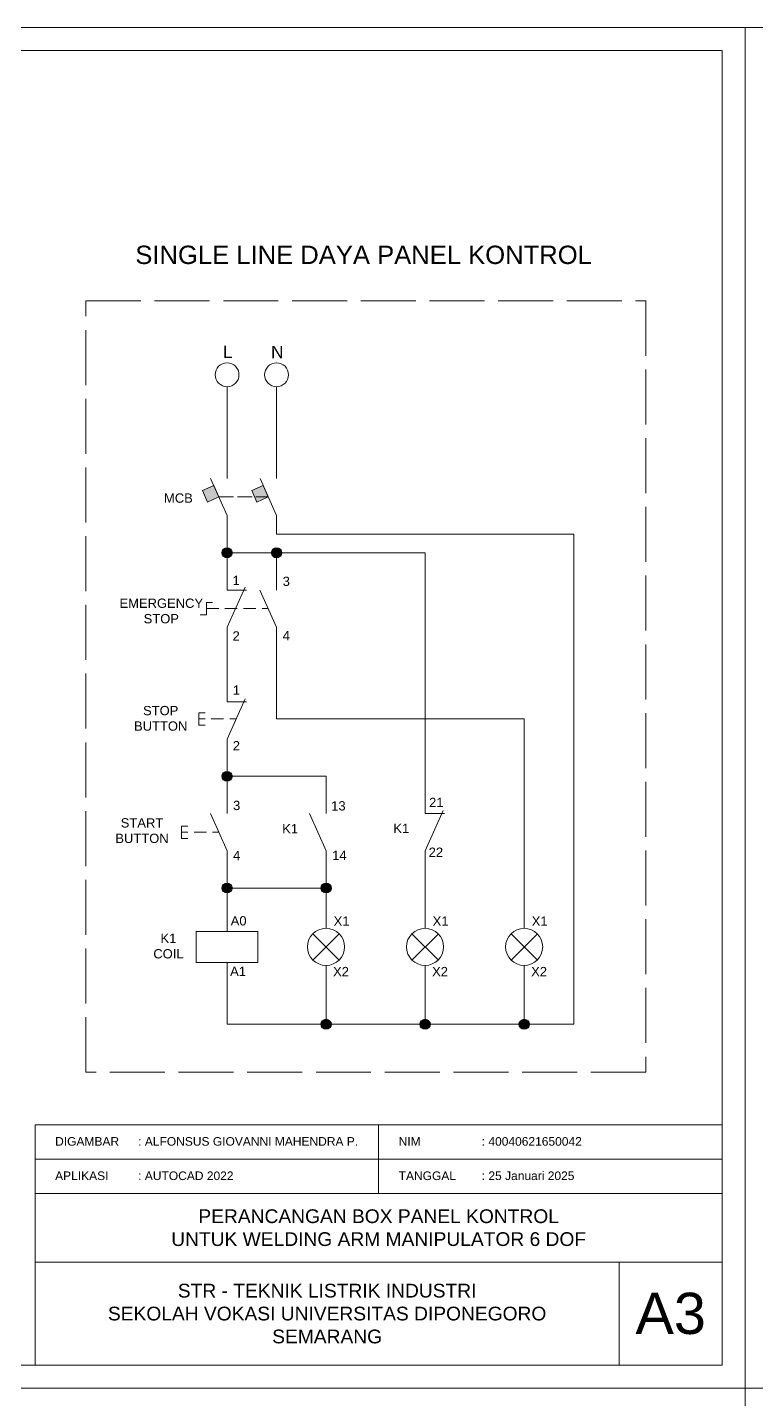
# Model space of a CAD drawing. Header units: millimetres. Extents: x 1937 to 4749, y 83 to 1608.
# Drawn here: x 2203.2 to 2362.3, y 377.4 to 676.9 of the extents above; entities that cross this region are included whole.
import ezdxf

# ---------------------------------------------------------------- set-up
doc = ezdxf.new("R2010")
doc.units = ezdxf.units.MM
doc.linetypes.add('ACAD_ISO02W100', pattern=[15, 12, -3])
doc.layers.get('0').update_dxf_attribs({"lineweight": 0})
doc.layers.add('Text', color=7, linetype='Continuous')
doc.styles.get("Standard").update_dxf_attribs({"font": 'arial.ttf'})

# ---------------------------------------------------------------- blocks, each defined once
blk = doc.blocks.new('AF')
at = {"linetype": 'Continuous'}
blk.add_polyline3d([(0, -0.12048, 0), (0, -0.48193, 0)], dxfattribs=at)
blk.add_circle((0, 0), 0.12048, dxfattribs=at)
blk = doc.blocks.new('CF')
at = {"linetype": 'Continuous'}
blk.add_line((-0.535, 1.205), (0, 0), dxfattribs=at)
for points in [[(0, 1.205, 0), (0, 1.807, 0)], [(0, -0.602, 0), (0, 0, 0)]]:
    blk.add_polyline3d(points, dxfattribs=at)
blk = doc.blocks.new('C1FNC')
at = {"linetype": 'Continuous'}
for p, q in [((0.578, 1.301), (0, 0)), ((0, 1.205), (0.63, 1.205))]:
    blk.add_line(p, q, dxfattribs=at)
for points in [[(0, 1.205, 0), (0, 1.807, 0)], [(0, -0.602, 0), (0, 0, 0)]]:
    blk.add_polyline3d(points, dxfattribs=at)
blk = doc.blocks.new('PB_NC')
for p, q in [((3391.4, 991.9), (3391.4, 976.8)), ((3405.9, 979.2), (3391.4, 946.7)), ((3391.4, 976.8), (3407.2, 976.8)), ((3368.6, 968), (3368.6, 958)), ((3368.6, 968), (3373.6, 968)), ((3368.6, 963), (3373.6, 963)), ((3373.6, 958), (3368.6, 958)), ((3378.6, 963), (3388.6, 963)), ((3393.6, 963), (3398.6, 963)), ((3391.4, 946.7), (3391.4, 931.6))]:
    blk.add_line(p, q)
blk = doc.blocks.new('PB_NO')
for p, q in [((3383, 912), (3383, 897)), ((3346.3, 886.9), (3346.3, 876.9)), ((3346.3, 886.9), (3351.3, 886.9)), ((3369.6, 897), (3383, 866.9)), ((3346.3, 881.9), (3351.3, 881.9)), ((3351.3, 876.9), (3346.3, 876.9)), ((3356.3, 881.9), (3366.3, 881.9)), ((3371.3, 881.9), (3376.3, 881.9)), ((3383, 866.9), (3383, 851.8))]:
    blk.add_line(p, q)
blk = doc.blocks.new('PB_NO NC')
for p, q in [((3486.8, 1074.4), (3486.8, 1059.3)), ((3526.8, 1074.4), (3526.8, 1059.3)), ((3501.3, 1061.7), (3486.8, 1029.2)), ((3486.8, 1059.3), (3502.6, 1059.3)), ((3513.4, 1059.3), (3526.8, 1029.2)), ((3470.1, 1049.3), (3470.1, 1039.3)), ((3470.1, 1049.3), (3475.1, 1049.3)), ((3470.1, 1044.3), (3480.1, 1044.3)), ((3485.1, 1044.3), (3495.1, 1044.3)), ((3500.1, 1044.3), (3510.1, 1044.3)), ((3515.1, 1044.3), (3520.1, 1044.3)), ((3470.1, 1039.3), (3465.1, 1039.3)), ((3486.8, 1029.2), (3486.8, 1014.1)), ((3526.8, 1029.2), (3526.8, 1014.1))]:
    blk.add_line(p, q)
blk = doc.blocks.new('Coil')
for p, q in [((3482.3, 921.6), (3482.3, 941.6)), ((3482.3, 896.6), (3482.3, 876.6))]:
    blk.add_line(p, q)
blk.add_lwpolyline([(3457.3, 921.6), (3507.3, 921.6), (3507.3, 896.6), (3457.3, 896.6)], close=True)
blk = doc.blocks.new('PILOT LAMP')
for p, q in [((3555.3, 953.4), (3555.3, 970.9)), ((3544.7, 949), (3566, 927.8)), ((3544.7, 927.8), (3566, 949)), ((3555.3, 905.9), (3555.3, 923.4))]:
    blk.add_line(p, q)
blk.add_circle((3555.3, 938.4), 15)
blk = doc.blocks.new('MCB 2POLE')
h = blk.add_hatch(color=256)
h.dxf.hatch_style = 1
h.paths.add_polyline_path([(3621.9, 991.6), (3612.8, 987.6), (3616.8, 978.4), (3626, 982.5)])
h.paths.add_polyline_path([(3661.9, 991.6), (3652.8, 987.6), (3656.8, 978.4), (3666, 982.5)])
for p, q in [((3632.7, 1012.6), (3632.7, 997.5)), ((3672.7, 1012.6), (3672.7, 997.5)), ((3619.3, 997.5), (3632.7, 967.4)), ((3659.3, 997.5), (3672.7, 967.4)), ((3632.7, 967.4), (3632.7, 952.4)), ((3672.7, 967.4), (3672.7, 952.4))]:
    blk.add_line(p, q)
at = {"linetype": 'ACAD_ISO02W100'}
blk.add_line((3626, 982.5), (3666, 982.5), dxfattribs=at)
for points in [[(3616.8, 978.4), (3612.8, 987.6), (3621.9, 991.6), (3626, 982.5)], [(3656.8, 978.4), (3652.8, 987.6), (3661.9, 991.6), (3666, 982.5)]]:
    blk.add_lwpolyline(points, close=True)

msp = doc.modelspace()

# ---------------------------------------------------------------- hatches: boundary and pattern name
at = {"layer": 'Text'}
h = msp.add_hatch(color=256, dxfattribs=at)
h.dxf.hatch_style = 1
h.paths.add_polyline_path([(2247.814, 562.268, 1), (2245.652, 562.268, 1)])
h = msp.add_hatch(color=256, dxfattribs=at)
h.dxf.hatch_style = 1
h.paths.add_polyline_path([(2256.463, 562.268, 1), (2258.626, 562.268, 1)])
h = msp.add_hatch(color=256, dxfattribs=at)
h.dxf.hatch_style = 1
h.paths.add_polyline_path([(2247.814, 513.487, 1), (2245.652, 513.487, 1)])
h = msp.add_hatch(color=256, dxfattribs=at)
h.dxf.hatch_style = 1
h.paths.add_polyline_path([(2245.652, 489.097, 1), (2247.814, 489.097, 1)])
h = msp.add_hatch(color=256, dxfattribs=at)
h.dxf.hatch_style = 1
h.paths.add_polyline_path([(2267.275, 489.097, 1), (2269.437, 489.097, 1)])
h = msp.add_hatch(color=256, dxfattribs=at)
h.dxf.hatch_style = 1
h.paths.add_polyline_path([(2269.437, 459.366, 1), (2267.275, 459.366, 1)])
h = msp.add_hatch(color=256, dxfattribs=at)
h.dxf.hatch_style = 1
h.paths.add_polyline_path([(2291.059, 459.366, 1), (2288.897, 459.366, 1)])
h = msp.add_hatch(color=256, dxfattribs=at)
h.dxf.hatch_style = 1
h.paths.add_polyline_path([(2312.682, 459.366, 1), (2310.52, 459.366, 1)])

# ---------------------------------------------------------------- linework, layer by layer
for p, q in [((2246.733, 590.712), (2246.733, 582.604)), ((2257.545, 590.712), (2257.545, 582.604)), ((2246.733, 566.322), (2246.733, 558.214)), ((2257.545, 566.322), (2322.412, 566.322)), ((2322.412, 566.322), (2322.412, 459.366)), ((2257.545, 562.268), (2246.733, 562.268)), ((2257.545, 558.214), (2257.545, 562.268)), ((2289.978, 562.268), (2257.545, 562.268)), ((2289.978, 513.487), (2289.978, 562.268)), ((2246.733, 541.932), (2246.733, 533.823)), ((2257.545, 541.932), (2257.545, 526.008)), ((2257.545, 526.008), (2311.601, 526.008)), ((2311.601, 526.008), (2311.601, 485.042)), ((2246.733, 517.541), (2246.733, 509.433)), ((2268.356, 513.487), (2246.733, 513.487)), ((2268.356, 509.433), (2268.356, 513.487)), ((2289.978, 509.433), (2289.978, 513.487)), ((2246.733, 493.151), (2246.733, 485.042)), ((2268.356, 493.151), (2268.356, 485.042)), ((2289.978, 493.151), (2289.978, 485.042)), ((2246.733, 489.097), (2268.356, 489.097)), ((2246.733, 467.474), (2246.733, 459.366)), ((2268.356, 467.474), (2268.356, 459.366)), ((2289.978, 467.474), (2289.978, 459.366)), ((2311.601, 467.474), (2311.601, 459.366)), ((2246.733, 459.366), (2311.601, 459.366)), ((2322.412, 459.366), (2311.601, 459.366))]:
    msp.add_line(p, q)
at = {"linetype": 'ByBlock'}
for p, q in [((2204.829, 437.445), (2354.829, 437.445)), ((2204.829, 384.945), (2204.829, 437.445)), ((2279.829, 422.445), (2279.829, 437.445)), ((2204.829, 429.945), (2354.829, 429.945)), ((2204.829, 422.445), (2354.829, 422.445)), ((2204.829, 407.445), (2354.829, 407.445)), ((2332.329, 407.445), (2332.329, 384.945))]:
    msp.add_line(p, q, dxfattribs=at)
for points in [[(1939.829, 676.945), (2359.829, 676.945), (2359.829, 379.945), (1939.829, 379.945)], [(2359.829, 676.945), (2779.829, 676.945), (2779.829, 379.945), (2359.829, 379.945)], [(1944.829, 671.945), (2354.829, 671.945), (2354.829, 384.945), (1944.829, 384.945)], [(1939.829, 379.945), (2359.829, 379.945), (2359.829, 82.945), (1939.829, 82.945)], [(2359.829, 379.945), (2779.829, 379.945), (2779.829, 82.945), (2359.829, 82.945)]]:
    msp.add_lwpolyline(points, close=True)
at = {"linetype": 'ACAD_ISO02W100'}
msp.add_lwpolyline([(2215.924, 617.284), (2338.151, 617.284), (2338.151, 448.894), (2215.924, 448.894)], close=True, dxfattribs=at)
at = {"layer": 'Text'}
for centre in [(2246.733, 562.268), (2257.545, 562.268), (2246.733, 513.487), (2246.733, 489.097), (2268.356, 489.097), (2268.356, 459.366), (2289.978, 459.366), (2311.601, 459.366)]:
    msp.add_circle(centre, 1.081, dxfattribs=at)

# ---------------------------------------------------------------- block references
for name, p, xscale, yscale, zscale in [('AF', (2246.733, 601.133), 21.62244866874113, 21.62244866874113, 21.62244866874113), ('AF', (2257.545, 601.133), 21.62244866874113, 21.62244866874113, 21.62244866874113), ('MCB 2POLE', (1264.891, 308.916), 0.270280608359264, 0.270280608359264, 0.270280608359264), ('PB_NO NC', (1304.318, 267.831), 0.270280608359264, 0.270280608359264, 0.270280608359264), ('PB_NC', (1330.105, 265.741), 0.270280608359264, 0.270280608359264, 0.270280608359264), ('PB_NO', (1332.379, 262.927), 0.270280608359264, 0.270280608359264, 0.270280608359264), ('CF', (2268.356, 497.221), 6.757015208981602, 6.757015208981602, 6.757015208981602), ('C1FNC', (2289.978, 497.221), 6.757015208981602, 6.757015208981602, 6.757015208981602), ('Coil', (1305.522, 230.54), 0.270280608359264, 0.270280608359264, 0.270280608359264), ('PILOT LAMP', (1307.414, 222.622), 0.270280608359264, 0.270280608359264, 0.270280608359264), ('PILOT LAMP', (1329.036, 222.622), 0.270280608359264, 0.270280608359264, 0.270280608359264), ('PILOT LAMP', (1350.659, 222.622), 0.270280608359264, 0.270280608359264, 0.270280608359264)]:
    msp.add_blockref(name, p, dxfattribs=dict(xscale=xscale, yscale=yscale, zscale=zscale))

# ---------------------------------------------------------------- texts
at = {"linetype": 'ByBlock'}
for s, width, heights, insert, char_height, attachment_point in [('      DIGAMBAR^I: ALFONSUS GIOVANNI MAHENDRA P.', 75, [7.5], (2204.829, 433.781), 1.875, 4), ('      NIM^I^I: 40040621650042', 75, [7.5], (2279.829, 433.781), 1.875, 4), ('      APLIKASI^I: AUTOCAD 2022', 75, [7.5], (2204.829, 426.281), 1.875, 4), ('      TANGGAL^I: 25 Januari 2025', 75, [7.5], (2279.829, 426.281), 1.875, 4), ('PERANCANGAN BOX PANEL KONTROL\\PUNTUK WELDING ARM MANIPULATOR 6 DOF', 150, [0], (2279.829, 414.945), 3, 5), ('STR - TEKNIK LISTRIK INDUSTRI\\PSEKOLAH VOKASI UNIVERSITAS DIPONEGORO\\PSEMARANG', 127.5, [0], (2268.579, 396.195), 3, 5), ('A3', 22.5, [0], (2343.579, 396.195), 9, 5)]:
    msp.add_mtext_dynamic_manual_height_columns(s, width=width, gutter_width=9.375, heights=heights, dxfattribs=dict(at, insert=insert, char_height=char_height, attachment_point=attachment_point))
at = {"layer": 'Text'}
for s, width, gutter_width, insert, char_height, attachment_point in [('SINGLE LINE DAYA PANEL KONTROL', 100.6201, 1.875, (2276.538, 627.284), 4, 5), ('\\pxqc;L', 6.50412, 3.379, (2243.639, 607.463), 2.7028, 1), ('\\pxqc;N', 6.50412, 3.379, (2254.437, 607.447), 2.7028, 1), ('\\pxqc;MCB', 6.50412, 3.379, (2236.109, 574.199), 2.0271, 5), ('\\pxqc;1', 6.50412, 3.379, (2245.47, 557.267), 2.0271, 1), ('\\pxqc;3', 6.50412, 3.379, (2256.41, 557.06), 2.0271, 1), ('\\pxqc;EMERGENCY\\PSTOP', 6.50412, 3.379, (2232.378, 549.564), 2.0271, 5), ('\\pxqc;2', 6.50412, 3.379, (2245.47, 545.142), 2.0271, 1), ('\\pxqc;4', 6.50412, 3.379, (2256.41, 545.205), 2.0271, 1), ('\\pxqc;1', 6.50412, 3.379, (2245.528, 533.314), 2.0271, 1), ('\\pxqc;STOP BUTTON', 6.50412, 3.379, (2228.993, 528.844), 2.0271, 1), ('\\pxqc;2', 6.50412, 3.379, (2245.528, 521.189), 2.0271, 1), ('\\pxqc;3', 6.50412, 3.379, (2245.577, 508.142), 2.0271, 1), ('\\pxqc;13', 6.50412, 3.379, (2267.794, 508.045), 2.0271, 1), ('\\pxqc;21', 6.50412, 3.379, (2289.16, 508.797), 2.0271, 1), ('\\pxqc;START BUTTON', 6.50412, 3.379, (2228.163, 501.62), 2.0271, 5), ('\\pxqc;K1', 6.50412, 3.379, (2257.254, 503.05), 2.0271, 1), ('\\pxqc;K1', 6.50412, 3.379, (2281.514, 503.13), 2.0271, 1), ('\\pxqc;4', 6.50412, 3.379, (2245.577, 497.201), 2.0271, 1), ('\\pxqc;14', 6.50412, 3.379, (2268.016, 497.257), 2.0271, 1), ('\\pxqc;22', 6.50412, 3.379, (2289.07, 497.926), 2.0271, 1), ('\\pxqc;A0', 6.50412, 3.379, (2246.006, 482.952), 2.0271, 1), ('\\pxqc;X1', 6.50412, 3.379, (2268.479, 482.892), 2.0271, 1), ('\\pxqc;X1', 6.50412, 3.379, (2290.102, 482.892), 2.0271, 1), ('\\pxqc;X1', 6.50412, 3.379, (2311.724, 482.892), 2.0271, 1), ('\\pxqc;K1\\PCOIL', 6.50412, 3.379, (2230.69, 479.14), 2.0271, 1), ('\\pxqc;A1', 6.50412, 3.379, (2245.882, 471.935), 2.0271, 1), ('\\pxqc;X2', 6.50412, 3.379, (2268.356, 471.875), 2.0271, 1), ('\\pxqc;X2', 6.50412, 3.379, (2289.978, 471.875), 2.0271, 1), ('\\pxqc;X2', 6.50412, 3.379, (2311.601, 471.875), 2.0271, 1)]:
    msp.add_mtext_dynamic_manual_height_columns(s, width=width, gutter_width=gutter_width, heights=[0], dxfattribs=dict(at, insert=insert, char_height=char_height, attachment_point=attachment_point))

doc.saveas('drawing.dxf')
